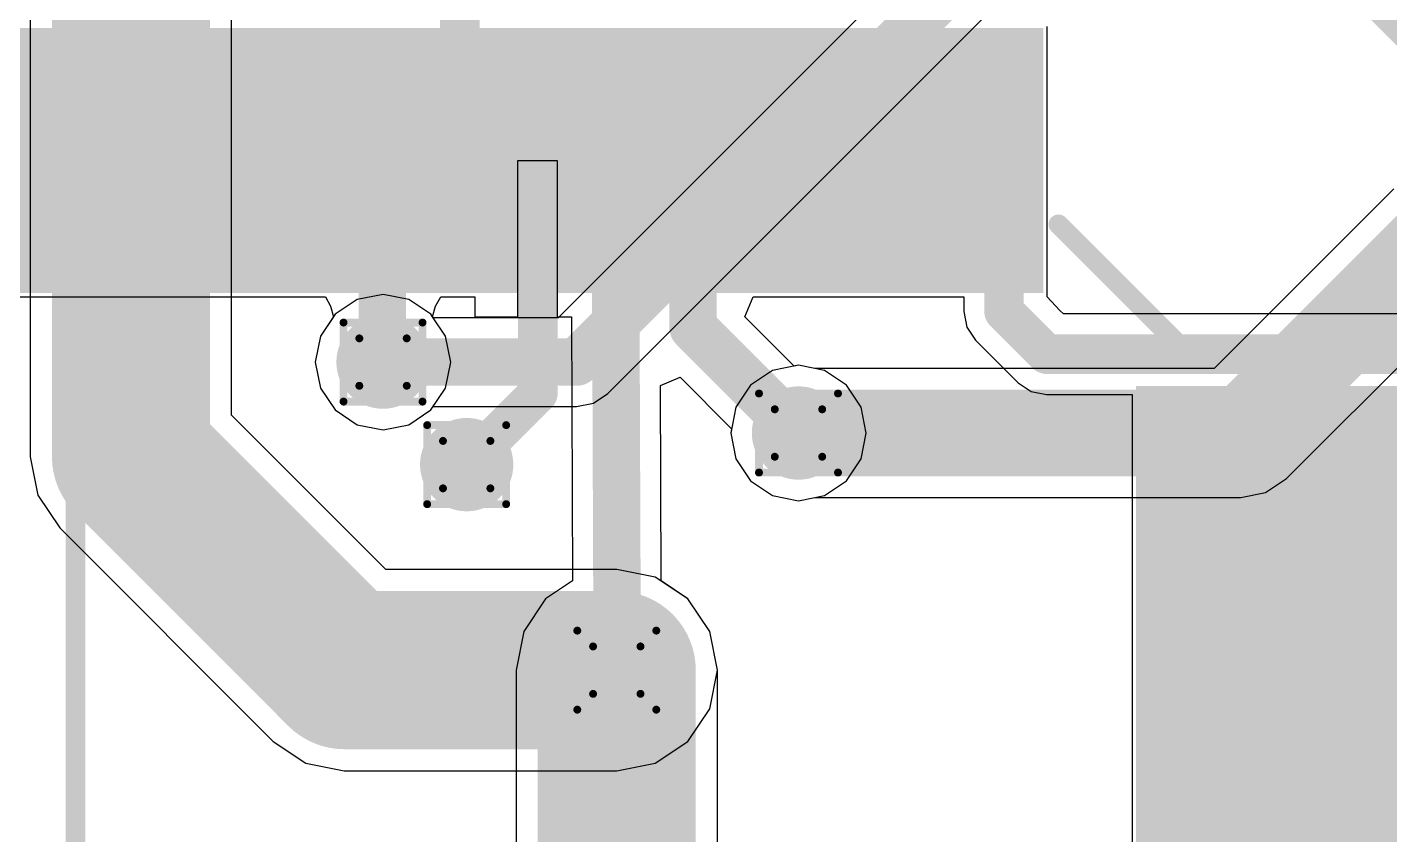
# Model space of a CAD drawing. Header units: inches. Extents: x -0.3 to 9.9, y -0.4 to 5.
# Drawn here: x 2.9698 to 3.3147, y 1.4264 to 1.6307 of the extents above; entities that cross this region are included whole.
import ezdxf

# ---------------------------------------------------------------- set-up
doc = ezdxf.new("R2010")
doc.units = ezdxf.units.IN
doc.header["$MEASUREMENT"] = 0
for name, color, linetype in [('Bottom Layer', 5, 'Continuous'), ('Bottom Solder', 6, 'Continuous'), ('Drill Drawing', 1, 'Continuous'), ('Top Layer', 1, 'Continuous'), ('Top Overlay', 2, 'Continuous'), ('Top Paste', 8, 'Continuous'), ('Top Solder', 216, 'Continuous'), ('Via Holes', 16, 'Continuous')]:
    doc.layers.add(name, color=color, linetype=linetype)

# ---------------------------------------------------------------- blocks, each defined once
blk = doc.blocks.new('ZIO_101954_13')
at = {"layer": 'Top Overlay', "const_width": 0.005}
blk.add_lwpolyline([(0.719, -1.74), (0.719, 0.057)], dxfattribs=at)
blk = doc.blocks.new('TQFP_100_14_14__49')
at = {"layer": 'Top Layer'}
for points in [[(-0.33267715, -0.1318897), (-0.27362205, -0.1318897), (-0.27362205, -0.1437007), (-0.33267715, -0.1437007)], [(-0.33267715, -0.1515747), (-0.27362205, -0.1515747), (-0.27362205, -0.1633857), (-0.33267715, -0.1633857)], [(-0.33267715, -0.1712597), (-0.27362205, -0.1712597), (-0.27362205, -0.1830707), (-0.33267715, -0.1830707)], [(-0.33267715, -0.1909447), (-0.27362205, -0.1909447), (-0.27362205, -0.2027557), (-0.33267715, -0.2027557)], [(-0.33267715, -0.2106298), (-0.27362205, -0.2106298), (-0.27362205, -0.2224408), (-0.33267715, -0.2224408)], [(-0.33267715, -0.2303149), (-0.27362205, -0.2303149), (-0.27362205, -0.2421259), (-0.33267715, -0.2421259)], [(-0.242126, -0.33267705), (-0.242126, -0.27362195), (-0.230315, -0.27362195), (-0.230315, -0.33267705)], [(-0.222441, -0.33267705), (-0.222441, -0.27362195), (-0.21063, -0.27362195), (-0.21063, -0.33267705)], [(-0.2027559, -0.33267705), (-0.2027559, -0.27362195), (-0.1909449, -0.27362195), (-0.1909449, -0.33267705)], [(-0.1830709, -0.33267705), (-0.1830709, -0.27362195), (-0.1712599, -0.27362195), (-0.1712599, -0.33267705)], [(-0.1633858, -0.33267705), (-0.1633858, -0.27362195), (-0.1515748, -0.27362195), (-0.1515748, -0.33267705)], [(-0.1437008, -0.33267705), (-0.1437008, -0.27362195), (-0.1318898, -0.27362195), (-0.1318898, -0.33267705)], [(-0.1240158, -0.33267705), (-0.1240158, -0.27362195), (-0.1122048, -0.27362195), (-0.1122048, -0.33267705)], [(-0.1043307, -0.33267705), (-0.1043307, -0.27362195), (-0.0925197, -0.27362195), (-0.0925197, -0.33267705)], [(-0.0846457, -0.33267705), (-0.0846457, -0.27362195), (-0.0728347, -0.27362195), (-0.0728347, -0.33267705)], [(-0.0649606, -0.33267705), (-0.0649606, -0.27362195), (-0.0531496, -0.27362195), (-0.0531496, -0.33267705)], [(-0.0452756, -0.33267705), (-0.0452756, -0.27362195), (-0.0334646, -0.27362195), (-0.0334646, -0.33267705)], [(-0.0255906, -0.33267705), (-0.0255906, -0.27362195), (-0.0137796, -0.27362195), (-0.0137796, -0.33267705)], [(-0.0059055, -0.33267705), (-0.0059055, -0.27362195), (0.0059055, -0.27362195), (0.0059055, -0.33267705)]]:
    blk.add_hatch(color=1, dxfattribs=at).paths.add_polyline_path(points)
at = {"layer": 'Top Paste'}
for points in [[(-0.33267715, -0.1318897), (-0.27362205, -0.1318897), (-0.27362205, -0.1437007), (-0.33267715, -0.1437007)], [(-0.33267715, -0.1515747), (-0.27362205, -0.1515747), (-0.27362205, -0.1633857), (-0.33267715, -0.1633857)], [(-0.33267715, -0.1712597), (-0.27362205, -0.1712597), (-0.27362205, -0.1830707), (-0.33267715, -0.1830707)], [(-0.33267715, -0.1909447), (-0.27362205, -0.1909447), (-0.27362205, -0.2027557), (-0.33267715, -0.2027557)], [(-0.33267715, -0.2106298), (-0.27362205, -0.2106298), (-0.27362205, -0.2224408), (-0.33267715, -0.2224408)], [(-0.33267715, -0.2303149), (-0.27362205, -0.2303149), (-0.27362205, -0.2421259), (-0.33267715, -0.2421259)], [(-0.242126, -0.33267705), (-0.242126, -0.27362195), (-0.230315, -0.27362195), (-0.230315, -0.33267705)], [(-0.222441, -0.33267705), (-0.222441, -0.27362195), (-0.21063, -0.27362195), (-0.21063, -0.33267705)], [(-0.2027559, -0.33267705), (-0.2027559, -0.27362195), (-0.1909449, -0.27362195), (-0.1909449, -0.33267705)], [(-0.1830709, -0.33267705), (-0.1830709, -0.27362195), (-0.1712599, -0.27362195), (-0.1712599, -0.33267705)], [(-0.1633858, -0.33267705), (-0.1633858, -0.27362195), (-0.1515748, -0.27362195), (-0.1515748, -0.33267705)], [(-0.1437008, -0.33267705), (-0.1437008, -0.27362195), (-0.1318898, -0.27362195), (-0.1318898, -0.33267705)], [(-0.1240158, -0.33267705), (-0.1240158, -0.27362195), (-0.1122048, -0.27362195), (-0.1122048, -0.33267705)], [(-0.1043307, -0.33267705), (-0.1043307, -0.27362195), (-0.0925197, -0.27362195), (-0.0925197, -0.33267705)], [(-0.0846457, -0.33267705), (-0.0846457, -0.27362195), (-0.0728347, -0.27362195), (-0.0728347, -0.33267705)], [(-0.0649606, -0.33267705), (-0.0649606, -0.27362195), (-0.0531496, -0.27362195), (-0.0531496, -0.33267705)], [(-0.0452756, -0.33267705), (-0.0452756, -0.27362195), (-0.0334646, -0.27362195), (-0.0334646, -0.33267705)], [(-0.0255906, -0.33267705), (-0.0255906, -0.27362195), (-0.0137796, -0.27362195), (-0.0137796, -0.33267705)], [(-0.0059055, -0.33267705), (-0.0059055, -0.27362195), (0.0059055, -0.27362195), (0.0059055, -0.33267705)]]:
    blk.add_hatch(color=8, dxfattribs=at).paths.add_polyline_path(points)
at = {"layer": 'Top Solder'}
for points in [[(-0.33667715, -0.1278897), (-0.26962205, -0.1278897), (-0.26962205, -0.1477007), (-0.33667715, -0.1477007)], [(-0.33667715, -0.1475747), (-0.26962205, -0.1475747), (-0.26962205, -0.1673857), (-0.33667715, -0.1673857)], [(-0.33667715, -0.1672597), (-0.26962205, -0.1672597), (-0.26962205, -0.1870707), (-0.33667715, -0.1870707)], [(-0.33667715, -0.1869447), (-0.26962205, -0.1869447), (-0.26962205, -0.2067557), (-0.33667715, -0.2067557)], [(-0.33667715, -0.2066298), (-0.26962205, -0.2066298), (-0.26962205, -0.2264408), (-0.33667715, -0.2264408)], [(-0.33667715, -0.2263149), (-0.26962205, -0.2263149), (-0.26962205, -0.2461259), (-0.33667715, -0.2461259)], [(-0.246126, -0.33667705), (-0.246126, -0.26962195), (-0.226315, -0.26962195), (-0.226315, -0.33667705)], [(-0.226441, -0.33667705), (-0.226441, -0.26962195), (-0.20663, -0.26962195), (-0.20663, -0.33667705)], [(-0.2067559, -0.33667705), (-0.2067559, -0.26962195), (-0.1869449, -0.26962195), (-0.1869449, -0.33667705)], [(-0.1870709, -0.33667705), (-0.1870709, -0.26962195), (-0.1672599, -0.26962195), (-0.1672599, -0.33667705)], [(-0.1673858, -0.33667705), (-0.1673858, -0.26962195), (-0.1475748, -0.26962195), (-0.1475748, -0.33667705)], [(-0.1477008, -0.33667705), (-0.1477008, -0.26962195), (-0.1278898, -0.26962195), (-0.1278898, -0.33667705)], [(-0.1280158, -0.33667705), (-0.1280158, -0.26962195), (-0.1082048, -0.26962195), (-0.1082048, -0.33667705)], [(-0.1083307, -0.33667705), (-0.1083307, -0.26962195), (-0.0885197, -0.26962195), (-0.0885197, -0.33667705)], [(-0.0886457, -0.33667705), (-0.0886457, -0.26962195), (-0.0688347, -0.26962195), (-0.0688347, -0.33667705)], [(-0.0689606, -0.33667705), (-0.0689606, -0.26962195), (-0.0491496, -0.26962195), (-0.0491496, -0.33667705)], [(-0.0492756, -0.33667705), (-0.0492756, -0.26962195), (-0.0294646, -0.26962195), (-0.0294646, -0.33667705)], [(-0.0295906, -0.33667705), (-0.0295906, -0.26962195), (-0.0097796, -0.26962195), (-0.0097796, -0.33667705)], [(-0.0099055, -0.33667705), (-0.0099055, -0.26962195), (0.0099055, -0.26962195), (0.0099055, -0.33667705)], [(0.0097795, -0.33667705), (0.0097795, -0.26962195), (0.0295905, -0.26962195), (0.0295905, -0.33667705)]]:
    blk.add_hatch(color=216, dxfattribs=at).paths.add_polyline_path(points)
at = {"layer": 'Top Overlay', "const_width": 0.005}
blk.add_lwpolyline([(-0.25, -0.2869998), (-0.284, -0.2529998)], dxfattribs=at)
at = {"layer": 'Top Overlay', "const_width": 0.0025}
for points in [[(-0.28525, -0.2529998, 1), (-0.28275, -0.2529998, 1)], [(-0.25125, -0.2869998, 1), (-0.24875, -0.2869998, 1)]]:
    blk.add_lwpolyline(points, format="xyb", close=True, dxfattribs=at)

msp = doc.modelspace()

# ---------------------------------------------------------------- hatches: boundary and pattern name
at = {"layer": 'Bottom Layer'}
h = msp.add_hatch(color=5, dxfattribs=at)
edge = h.paths.add_edge_path()
edge.add_arc((3.0598226, 1.5459486), 0.011811, 0, 360)
h = msp.add_hatch(color=5, dxfattribs=at)
edge = h.paths.add_edge_path()
edge.add_arc((3.165, 1.528), 0.011811, 0, 360)
h = msp.add_hatch(color=5, dxfattribs=at)
edge = h.paths.add_edge_path()
edge.add_arc((3.081, 1.52), 0.011811, 0, 360)
h = msp.add_hatch(color=5, dxfattribs=at)
edge = h.paths.add_edge_path()
edge.add_arc((3.119, 1.468), 0.011811, 0, 360)
at = {"layer": 'Bottom Solder'}
h = msp.add_hatch(color=6, dxfattribs=at)
edge = h.paths.add_edge_path()
edge.add_arc((3.0598226, 1.5459486), 0.0059055, 0, 360)
h = msp.add_hatch(color=6, dxfattribs=at)
edge = h.paths.add_edge_path()
edge.add_arc((3.165, 1.528), 0.0059055, 0, 360)
h = msp.add_hatch(color=6, dxfattribs=at)
edge = h.paths.add_edge_path()
edge.add_arc((3.081, 1.52), 0.0059055, 0, 360)
h = msp.add_hatch(color=6, dxfattribs=at)
edge = h.paths.add_edge_path()
edge.add_arc((3.119, 1.468), 0.0059055, 0, 360)
at = {"layer": 'Top Layer'}
h = msp.add_hatch(color=1, dxfattribs=at)
edge = h.paths.add_edge_path()
edge.add_arc((3.0598226, 1.5459486), 0.011811, 0, 360)
h = msp.add_hatch(color=1, dxfattribs=at)
edge = h.paths.add_edge_path()
edge.add_arc((3.165, 1.528), 0.011811, 0, 360)
h = msp.add_hatch(color=1, dxfattribs=at)
edge = h.paths.add_edge_path()
edge.add_arc((3.081, 1.52), 0.011811, 0, 360)
h = msp.add_hatch(color=1, dxfattribs=at)
edge = h.paths.add_edge_path()
edge.add_arc((3.119, 1.468), 0.011811, 0, 360)
at = {"layer": 'Top Solder'}
h = msp.add_hatch(color=216, dxfattribs=at)
edge = h.paths.add_edge_path()
edge.add_arc((3.0598226, 1.5459486), 0.0059055, 0, 360)
h = msp.add_hatch(color=216, dxfattribs=at)
edge = h.paths.add_edge_path()
edge.add_arc((3.165, 1.528), 0.0059055, 0, 360)
h = msp.add_hatch(color=216, dxfattribs=at)
edge = h.paths.add_edge_path()
edge.add_arc((3.081, 1.52), 0.0059055, 0, 360)
h = msp.add_hatch(color=216, dxfattribs=at)
edge = h.paths.add_edge_path()
edge.add_arc((3.119, 1.468), 0.0059055, 0, 360)
at = {"layer": 'Via Holes'}
h = msp.add_hatch(color=7, dxfattribs=at)
edge = h.paths.add_edge_path()
edge.add_arc((3.0598226, 1.5459486), 0.0059055, 0, 360)
h = msp.add_hatch(color=7, dxfattribs=at)
edge = h.paths.add_edge_path()
edge.add_arc((3.165, 1.528), 0.0059055, 0, 360)
h = msp.add_hatch(color=7, dxfattribs=at)
edge = h.paths.add_edge_path()
edge.add_arc((3.081, 1.52), 0.0059055, 0, 360)
h = msp.add_hatch(color=7, dxfattribs=at)
edge = h.paths.add_edge_path()
edge.add_arc((3.119, 1.468), 0.0059055, 0, 360)

# ---------------------------------------------------------------- linework, layer by layer
at = {"layer": 'Bottom Layer'}
for p, q in [((2.9705102, 1.837), (2.9705102, 1.522)), ((3.0214898, 1.5325582), (3.0214898, 1.796588)), ((3.2107845, 1.6637716), (3.1041769, 1.5571641)), ((3.1167532, 1.538018), (3.2299303, 1.6511952)), ((3.3156865, 1.5897573), (3.2702427, 1.5443135)), ((3.2885354, 1.5164646), (3.3408041, 1.5687333)), ((3.0598226, 1.5630889), (3.0532633, 1.5617842)), ((3.0663819, 1.5617842), (3.0598226, 1.5630889)), ((3.0532633, 1.5617842), (3.0477026, 1.5580686)), ((3.0719426, 1.5580686), (3.0663819, 1.5617842)), ((3.0477026, 1.5580686), (3.043987, 1.5525079)), ((3.072547, 1.5571641), (3.0719426, 1.5580686)), ((3.1041769, 1.5571641), (3.072547, 1.5571641)), ((3.043987, 1.5525079), (3.0426823, 1.5459486)), ((3.0426823, 1.5459486), (3.043987, 1.5393893)), ((3.1584407, 1.5438356), (3.15288, 1.54012)), ((3.165, 1.5451403), (3.1584407, 1.5438356)), ((3.1691567, 1.5443135), (3.165, 1.5451403)), ((3.2702427, 1.5443135), (3.1691567, 1.5443135)), ((3.043987, 1.5393893), (3.0477026, 1.5338286)), ((3.15288, 1.54012), (3.1491644, 1.5345593)), ((3.1088226, 1.534733), (3.1131146, 1.5355868)), ((3.1131146, 1.5355868), (3.1167532, 1.538018)), ((3.0605582, 1.4934898), (3.0214898, 1.5325582)), ((3.0477026, 1.5338286), (3.0532633, 1.530113)), ((3.0663819, 1.530113), (3.0719426, 1.5338286)), ((3.0719426, 1.5338286), (3.072547, 1.5347331)), ((3.072547, 1.5347331), (3.1088221, 1.5347331)), ((3.1088221, 1.5347331), (3.1088226, 1.534733)), ((3.1491644, 1.5345593), (3.1478597, 1.528)), ((3.0532633, 1.530113), (3.0598226, 1.5288083)), ((3.0598226, 1.5288083), (3.0663819, 1.530113)), ((3.1478597, 1.528), (3.1491644, 1.5214407)), ((2.9705102, 1.522), (2.9724505, 1.5122455)), ((3.1491644, 1.5214407), (3.15288, 1.51588)), ((3.15288, 1.51588), (3.1584407, 1.5121644)), ((3.2832429, 1.5129283), (3.2885354, 1.5164646)), ((2.9724505, 1.5122455), (2.977976, 1.503976)), ((3.1584407, 1.5121644), (3.165, 1.5108597)), ((3.165, 1.5108597), (3.1691567, 1.5116865)), ((3.1691567, 1.5116865), (3.277, 1.5116865)), ((3.277, 1.5116865), (3.2832429, 1.5129283)), ((2.977976, 1.503976), (3.031976, 1.449976)), ((3.119, 1.4934898), (3.0605582, 1.4934898)), ((3.1287545, 1.4915495), (3.119, 1.4934898)), ((3.137024, 1.486024), (3.1287545, 1.4915495)), ((3.1425495, 1.4777545), (3.137024, 1.486024)), ((3.1444898, 1.468), (3.1425495, 1.4777545)), ((3.1425495, 1.4582455), (3.1444898, 1.468)), ((3.137024, 1.449976), (3.1425495, 1.4582455)), ((3.031976, 1.449976), (3.0402454, 1.4444505)), ((3.1287545, 1.4444505), (3.137024, 1.449976)), ((3.0402454, 1.4444505), (3.05, 1.4425102)), ((3.05, 1.4425102), (3.119, 1.4425102)), ((3.119, 1.4425102), (3.1287545, 1.4444505))]:
    msp.add_line(p, q, dxfattribs=at)
for points, const_width in [([(2.996, 1.522), (2.996, 1.837)], 0.04), ([(3.1088226, 1.5459486), (3.222, 1.659126)], 0.012), ([(3.277, 1.528), (3.332, 1.583)], 0.022), ([(3.0598226, 1.5459486), (3.1088226, 1.5459486)], 0.012), ([(2.996, 1.522), (3.05, 1.468)], 0.04), ([(3.165, 1.528), (3.277, 1.528)], 0.022), ([(3.05, 1.468), (3.119, 1.468)], 0.04)]:
    msp.add_lwpolyline(points, dxfattribs=dict(at, const_width=const_width))
for points, const_width in [([(3.0568226, 1.5459486, 1), (3.0628226, 1.5459486, 1)], 0.006), ([(3.1058226, 1.5459486, 1), (3.1118226, 1.5459486, 1)], 0.006), ([(3.1058226, 1.5459486, 1), (3.1118226, 1.5459486, 1)], 0.006), ([(2.986, 1.522, 1), (3.006, 1.522, 1)], 0.02), ([(2.986, 1.522, 1), (3.006, 1.522, 1)], 0.02), ([(3.1595, 1.528, 1), (3.1705, 1.528, 1)], 0.011), ([(3.2715, 1.528, 1), (3.2825, 1.528, 1)], 0.011), ([(3.2715, 1.528, 1), (3.2825, 1.528, 1)], 0.011), ([(3.04, 1.468, 1), (3.06, 1.468, 1)], 0.02), ([(3.04, 1.468, 1), (3.06, 1.468, 1)], 0.02), ([(3.109, 1.468, 1), (3.129, 1.468, 1)], 0.02)]:
    msp.add_lwpolyline(points, format="xyb", close=True, dxfattribs=dict(at, const_width=const_width))
at = {"layer": 'Drill Drawing', "const_width": 0.002}
for points in [[(3.0498226, 1.5559486), (3.0698226, 1.5559486)], [(3.0498226, 1.5359486), (3.0498226, 1.5559486)], [(3.0698226, 1.5359486), (3.0698226, 1.5559486)], [(3.0538226, 1.5519486), (3.0658226, 1.5519486)], [(3.0538226, 1.5399486), (3.0538226, 1.5519486)], [(3.0658226, 1.5399486), (3.0658226, 1.5519486)], [(3.0538226, 1.5399486), (3.0658226, 1.5399486)], [(3.155, 1.538), (3.175, 1.538)], [(3.155, 1.518), (3.155, 1.538)], [(3.175, 1.518), (3.175, 1.538)], [(3.0498226, 1.5359486), (3.0698226, 1.5359486)], [(3.159, 1.534), (3.171, 1.534)], [(3.159, 1.522), (3.159, 1.534)], [(3.171, 1.522), (3.171, 1.534)], [(3.071, 1.53), (3.091, 1.53)], [(3.071, 1.51), (3.071, 1.53)], [(3.091, 1.51), (3.091, 1.53)], [(3.075, 1.526), (3.087, 1.526)], [(3.075, 1.514), (3.075, 1.526)], [(3.087, 1.514), (3.087, 1.526)], [(3.159, 1.522), (3.171, 1.522)], [(3.155, 1.518), (3.175, 1.518)], [(3.075, 1.514), (3.087, 1.514)], [(3.071, 1.51), (3.091, 1.51)], [(3.109, 1.478), (3.129, 1.478)], [(3.109, 1.458), (3.109, 1.478)], [(3.129, 1.458), (3.129, 1.478)], [(3.113, 1.474), (3.125, 1.474)], [(3.113, 1.462), (3.113, 1.474)], [(3.125, 1.462), (3.125, 1.474)], [(3.113, 1.462), (3.125, 1.462)], [(3.109, 1.458), (3.129, 1.458)]]:
    msp.add_lwpolyline(points, dxfattribs=at)
at = {"layer": 'Drill Drawing', "const_width": 0.001}
for points in [[(3.0493226, 1.5559486, 1), (3.0503226, 1.5559486, 1)], [(3.0493226, 1.5559486, 1), (3.0503226, 1.5559486, 1)], [(3.0693226, 1.5559486, 1), (3.0703226, 1.5559486, 1)], [(3.0693226, 1.5559486, 1), (3.0703226, 1.5559486, 1)], [(3.0533226, 1.5519486, 1), (3.0543226, 1.5519486, 1)], [(3.0533226, 1.5519486, 1), (3.0543226, 1.5519486, 1)], [(3.0653226, 1.5519486, 1), (3.0663226, 1.5519486, 1)], [(3.0653226, 1.5519486, 1), (3.0663226, 1.5519486, 1)], [(3.0533226, 1.5399486, 1), (3.0543226, 1.5399486, 1)], [(3.0533226, 1.5399486, 1), (3.0543226, 1.5399486, 1)], [(3.0653226, 1.5399486, 1), (3.0663226, 1.5399486, 1)], [(3.0653226, 1.5399486, 1), (3.0663226, 1.5399486, 1)], [(3.1545, 1.538, 1), (3.1555, 1.538, 1)], [(3.1545, 1.538, 1), (3.1555, 1.538, 1)], [(3.1745, 1.538, 1), (3.1755, 1.538, 1)], [(3.1745, 1.538, 1), (3.1755, 1.538, 1)], [(3.0493226, 1.5359486, 1), (3.0503226, 1.5359486, 1)], [(3.0493226, 1.5359486, 1), (3.0503226, 1.5359486, 1)], [(3.0693226, 1.5359486, 1), (3.0703226, 1.5359486, 1)], [(3.0693226, 1.5359486, 1), (3.0703226, 1.5359486, 1)], [(3.1585, 1.534, 1), (3.1595, 1.534, 1)], [(3.1585, 1.534, 1), (3.1595, 1.534, 1)], [(3.1705, 1.534, 1), (3.1715, 1.534, 1)], [(3.1705, 1.534, 1), (3.1715, 1.534, 1)], [(3.0705, 1.53, 1), (3.0715, 1.53, 1)], [(3.0705, 1.53, 1), (3.0715, 1.53, 1)], [(3.0905, 1.53, 1), (3.0915, 1.53, 1)], [(3.0905, 1.53, 1), (3.0915, 1.53, 1)], [(3.0745, 1.526, 1), (3.0755, 1.526, 1)], [(3.0745, 1.526, 1), (3.0755, 1.526, 1)], [(3.0865, 1.526, 1), (3.0875, 1.526, 1)], [(3.0865, 1.526, 1), (3.0875, 1.526, 1)], [(3.1585, 1.522, 1), (3.1595, 1.522, 1)], [(3.1585, 1.522, 1), (3.1595, 1.522, 1)], [(3.1705, 1.522, 1), (3.1715, 1.522, 1)], [(3.1705, 1.522, 1), (3.1715, 1.522, 1)], [(3.1545, 1.518, 1), (3.1555, 1.518, 1)], [(3.1545, 1.518, 1), (3.1555, 1.518, 1)], [(3.1745, 1.518, 1), (3.1755, 1.518, 1)], [(3.1745, 1.518, 1), (3.1755, 1.518, 1)], [(3.0745, 1.514, 1), (3.0755, 1.514, 1)], [(3.0745, 1.514, 1), (3.0755, 1.514, 1)], [(3.0865, 1.514, 1), (3.0875, 1.514, 1)], [(3.0865, 1.514, 1), (3.0875, 1.514, 1)], [(3.0705, 1.51, 1), (3.0715, 1.51, 1)], [(3.0705, 1.51, 1), (3.0715, 1.51, 1)], [(3.0905, 1.51, 1), (3.0915, 1.51, 1)], [(3.0905, 1.51, 1), (3.0915, 1.51, 1)], [(3.1085, 1.478, 1), (3.1095, 1.478, 1)], [(3.1085, 1.478, 1), (3.1095, 1.478, 1)], [(3.1285, 1.478, 1), (3.1295, 1.478, 1)], [(3.1285, 1.478, 1), (3.1295, 1.478, 1)], [(3.1125, 1.474, 1), (3.1135, 1.474, 1)], [(3.1125, 1.474, 1), (3.1135, 1.474, 1)], [(3.1245, 1.474, 1), (3.1255, 1.474, 1)], [(3.1245, 1.474, 1), (3.1255, 1.474, 1)], [(3.1125, 1.462, 1), (3.1135, 1.462, 1)], [(3.1125, 1.462, 1), (3.1135, 1.462, 1)], [(3.1245, 1.462, 1), (3.1255, 1.462, 1)], [(3.1245, 1.462, 1), (3.1255, 1.462, 1)], [(3.1085, 1.458, 1), (3.1095, 1.458, 1)], [(3.1085, 1.458, 1), (3.1095, 1.458, 1)], [(3.1285, 1.458, 1), (3.1295, 1.458, 1)], [(3.1285, 1.458, 1), (3.1295, 1.458, 1)]]:
    msp.add_lwpolyline(points, format="xyb", close=True, dxfattribs=at)
at = {"layer": 'Top Layer'}
for p, q in [((3.2279486, 1.5624213), (3.2279486, 1.6308619)), ((3.093933, 1.5574211), (3.093933, 1.5969487)), ((3.093933, 1.5969487), (3.103933, 1.5969487)), ((3.103933, 1.5969487), (3.103933, 1.5574211)), ((2.7336966, 1.5624211), (3.0452168, 1.5624211)), ((3.0452168, 1.5624211), (3.0465319, 1.5601183)), ((3.0465319, 1.5601183), (3.0472699, 1.5574211)), ((3.0723753, 1.5574211), (3.0731133, 1.5601183)), ((3.0731133, 1.5601183), (3.0744284, 1.5624211)), ((3.0744284, 1.5624211), (3.0830274, 1.5624211)), ((3.0830274, 1.5624211), (3.0830274, 1.5574211)), ((3.1514401, 1.5574211), (3.1535112, 1.5624211)), ((3.1535112, 1.5624211), (3.2068472, 1.5624211)), ((3.2068472, 1.5624211), (3.2068472, 1.5587281)), ((3.2279487, 1.5624212), (3.2279486, 1.5624213)), ((3.2279488, 1.5624212), (3.2279487, 1.5624212)), ((3.2311655, 1.5590249), (3.2279488, 1.5624212)), ((3.0472699, 1.5574211), (3.043987, 1.5525079)), ((3.0756582, 1.5525079), (3.0723753, 1.5574211)), ((3.0830274, 1.5574211), (3.093933, 1.5574211)), ((3.103933, 1.5574211), (3.1075535, 1.5574211)), ((3.1075535, 1.5574211), (3.107809, 1.4905896)), ((3.1639331, 1.5449281), (3.1514401, 1.5574211)), ((3.2068472, 1.5587281), (3.2076233, 1.5548263)), ((3.2320459, 1.5581445), (3.2311655, 1.5590249)), ((3.3330514, 1.5581445), (3.2320459, 1.5581445)), ((3.043987, 1.5525079), (3.0426823, 1.5459486)), ((3.0769629, 1.5459486), (3.0756582, 1.5525079)), ((3.2076233, 1.5548263), (3.2098335, 1.5515185)), ((3.2098335, 1.5515185), (3.220613, 1.540739)), ((3.0426823, 1.5459486), (3.043987, 1.5393893)), ((3.0756582, 1.5393893), (3.0769629, 1.5459486)), ((3.1300511, 1.5400165), (3.1350433, 1.5420955)), ((3.1350433, 1.5420955), (3.1480719, 1.5290669)), ((3.165, 1.5451403), (3.1639331, 1.5449281)), ((3.1715593, 1.5438356), (3.165, 1.5451403)), ((3.17712, 1.54012), (3.1715593, 1.5438356)), ((3.043987, 1.5393893), (3.0477026, 1.5338286)), ((3.0719426, 1.5338286), (3.0756582, 1.5393893)), ((3.1302402, 1.4905568), (3.1300511, 1.5400165)), ((3.1808356, 1.5345593), (3.17712, 1.54012)), ((3.220613, 1.540739), (3.2239208, 1.5385288)), ((3.2239208, 1.5385288), (3.2278226, 1.5377527)), ((3.2278226, 1.5377527), (3.2494447, 1.5377527)), ((3.2494447, 1.5377527), (3.2494447, 1.4994289)), ((3.0477026, 1.5338286), (3.0532633, 1.530113)), ((3.0663819, 1.530113), (3.0719426, 1.5338286)), ((3.1821403, 1.528), (3.1808356, 1.5345593)), ((3.0532633, 1.530113), (3.0598226, 1.5288083)), ((3.0598226, 1.5288083), (3.0663819, 1.530113)), ((3.1480719, 1.5290669), (3.1478597, 1.528)), ((3.1478597, 1.528), (3.1491644, 1.5214407)), ((3.1808356, 1.5214407), (3.1821403, 1.528)), ((3.1491644, 1.5214407), (3.15288, 1.51588)), ((3.17712, 1.51588), (3.1808356, 1.5214407)), ((3.15288, 1.51588), (3.1584407, 1.5121644)), ((3.1715593, 1.5121644), (3.17712, 1.51588)), ((3.1584407, 1.5121644), (3.165, 1.5108597)), ((3.165, 1.5108597), (3.1715593, 1.5121644)), ((3.2494447, 1.4994289), (3.2494447, 1.4600588)), ((3.107809, 1.4905896), (3.100976, 1.486024)), ((3.137024, 1.486024), (3.1302402, 1.4905568)), ((3.100976, 1.486024), (3.0954505, 1.4777545)), ((3.1425495, 1.4777545), (3.137024, 1.486024)), ((3.0954505, 1.4777545), (3.0935102, 1.468)), ((3.1444898, 1.468), (3.1425495, 1.4777545)), ((3.0935102, 1.468), (3.0935102, 1.2897712)), ((3.1444898, 1.3003294), (3.1444898, 1.468)), ((3.2494447, 1.4600588), (3.2494447, 1.4206888))]:
    msp.add_line(p, q, dxfattribs=at)
for points, const_width in [([(3.288516, 1.669484), (3.3561655, 1.6018345)], 0.022), ([(3.0792478, 1.5969486), (3.0792478, 1.6677522)], 0.01), ([(3.0595628, 1.5969486), (3.0596573, 1.5968541)], 0.012), ([(3.0596573, 1.5461139), (3.0596573, 1.5968541)], 0.012), ([(3.0989329, 1.5969486), (3.0990274, 1.5970431)], 0.012), ([(3.0990274, 1.5380273), (3.0990274, 1.5970431)], 0.01), ([(3.1186179, 1.5969486), (3.1190956, 1.4720004)], 0.012), ([(3.1380627, 1.5967084), (3.1383029, 1.5969486)], 0.008), ([(3.2170431, 1.5587281), (3.2170431, 1.5969486)], 0.01), ([(3.1383029, 1.5546971), (3.1383029, 1.573421)], 0.012), ([(3.2170431, 1.5587281), (3.2278226, 1.5479486)], 0.01), ([(3.1383029, 1.5546971), (3.165, 1.528)], 0.012), ([(3.2278226, 1.5479486), (3.3330514, 1.5479486)], 0.01), ([(3.0596573, 1.5461139), (3.0598226, 1.5459486)], 0.012), ([(3.0810001, 1.52), (3.0990274, 1.5380273)], 0.01), ([(3.2839722, 1.4906493), (3.3683507, 1.4906493)], 0.01), ([(3.119, 1.2897712), (3.119, 1.468)], 0.04), ([(3.1190956, 1.4720004), (3.119096, 1.471904)], 0.012), ([(3.119, 1.468), (3.1190004, 1.4680004)], 0.012), ([(3.2839722, 1.4709643), (3.3660357, 1.4709643)], 0.01), ([(3.2839722, 1.4512793), (3.3645075, 1.4512793)], 0.01), ([(3.2839722, 1.4315943), (3.3624057, 1.4315943)], 0.01)]:
    msp.add_lwpolyline(points, dxfattribs=dict(at, const_width=const_width))
for points, const_width in [([(3.0565628, 1.5969486, 1), (3.0625628, 1.5969486, 1)], 0.006), ([(3.0566573, 1.5968541, 1), (3.0626573, 1.5968541, 1)], 0.006), ([(3.0566573, 1.5968541, 1), (3.0626573, 1.5968541, 1)], 0.006), ([(3.0767478, 1.5969486, 1), (3.0817478, 1.5969486, 1)], 0.005), ([(3.0959329, 1.5969486, 1), (3.1019329, 1.5969486, 1)], 0.006), ([(3.0960274, 1.5970431, 1), (3.1020274, 1.5970431, 1)], 0.006), ([(3.0965274, 1.5970431, 1), (3.1015274, 1.5970431, 1)], 0.005), ([(3.1156179, 1.5969486, 1), (3.1216179, 1.5969486, 1)], 0.006), ([(3.1360627, 1.5967084, 1), (3.1400627, 1.5967084, 1)], 0.004), ([(3.1363029, 1.5969486, 1), (3.1403029, 1.5969486, 1)], 0.004), ([(3.2145431, 1.5969486, 1), (3.2195431, 1.5969486, 1)], 0.005), ([(3.1353029, 1.573421, 1), (3.1413029, 1.573421, 1)], 0.006), ([(3.2145431, 1.5587281, 1), (3.2195431, 1.5587281, 1)], 0.005), ([(3.2145431, 1.5587281, 1), (3.2195431, 1.5587281, 1)], 0.005), ([(3.1353029, 1.5546971, 1), (3.1413029, 1.5546971, 1)], 0.006), ([(3.1353029, 1.5546971, 1), (3.1413029, 1.5546971, 1)], 0.006), ([(3.2253226, 1.5479486, 1), (3.2303226, 1.5479486, 1)], 0.005), ([(3.2253226, 1.5479486, 1), (3.2303226, 1.5479486, 1)], 0.005), ([(3.0566573, 1.5461139, 1), (3.0626573, 1.5461139, 1)], 0.006), ([(3.0566573, 1.5461139, 1), (3.0626573, 1.5461139, 1)], 0.006), ([(3.0568226, 1.5459486, 1), (3.0628226, 1.5459486, 1)], 0.006), ([(3.0965274, 1.5380273, 1), (3.1015274, 1.5380273, 1)], 0.005), ([(3.0965274, 1.5380273, 1), (3.1015274, 1.5380273, 1)], 0.005), ([(3.162, 1.528, 1), (3.168, 1.528, 1)], 0.006), ([(3.0785001, 1.52, 1), (3.0835001, 1.52, 1)], 0.005), ([(3.2814722, 1.4906493, 1), (3.2864722, 1.4906493, 1)], 0.005), ([(3.109, 1.468, 1), (3.129, 1.468, 1)], 0.02), ([(3.1160956, 1.4720004, 1), (3.1220956, 1.4720004, 1)], 0.006), ([(3.1160956, 1.4720004, 1), (3.1220956, 1.4720004, 1)], 0.006), ([(3.116096, 1.471904, 1), (3.122096, 1.471904, 1)], 0.006), ([(3.116, 1.468, 1), (3.122, 1.468, 1)], 0.006), ([(3.1160004, 1.4680004, 1), (3.1220004, 1.4680004, 1)], 0.006), ([(3.2814722, 1.4709643, 1), (3.2864722, 1.4709643, 1)], 0.005), ([(3.2814722, 1.4512793, 1), (3.2864722, 1.4512793, 1)], 0.005), ([(3.2814722, 1.4315943, 1), (3.2864722, 1.4315943, 1)], 0.005)]:
    msp.add_lwpolyline(points, format="xyb", close=True, dxfattribs=dict(at, const_width=const_width))

# ---------------------------------------------------------------- block references
msp.add_blockref('ZIO_101954_13', (2.262999, 2.112996))
at = {"rotation": 180}
msp.add_blockref('TQFP_100_14_14__49', (2.9808226, 1.2937991), dxfattribs=at)

doc.saveas('drawing.dxf')
